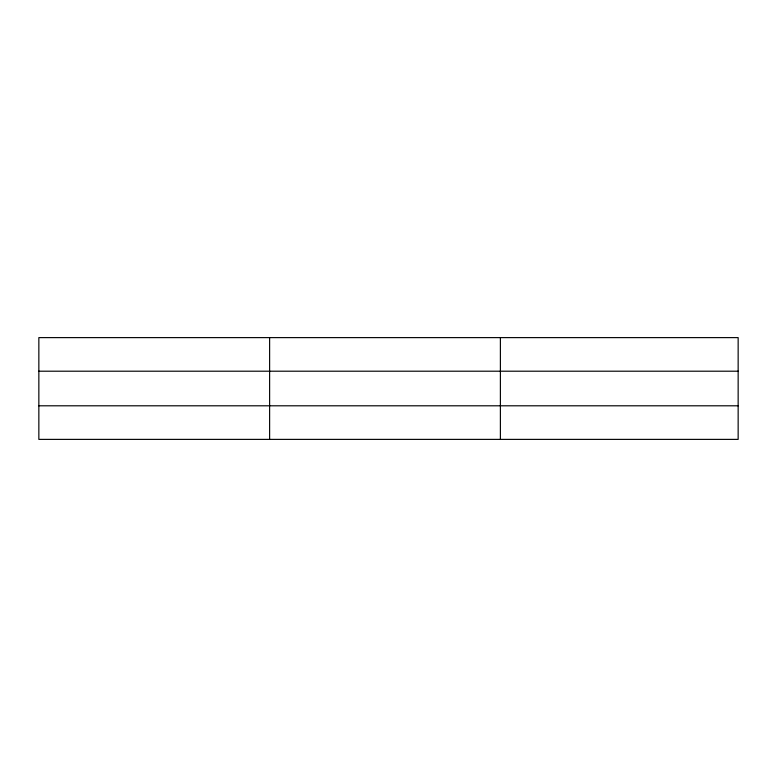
<?xml version="1.0" encoding="UTF-8"?>
<svg xmlns="http://www.w3.org/2000/svg" width="777" height="777" viewBox="0 0 777 777"><rect width="100%" height="100%" fill="white"/><g stroke="black" fill="none" stroke-linecap="round" stroke-linejoin="round"><path stroke-width="1.17" d="M269.619 439.384L269.619 337.616M500.388 439.384L500.388 337.616M738.15 405.798L738.15 439.384L38.85 439.384L38.85 337.616L738.15 337.616L738.15 405.798L38.85 405.798M38.85 371.202L738.15 371.202"/></g></svg>
